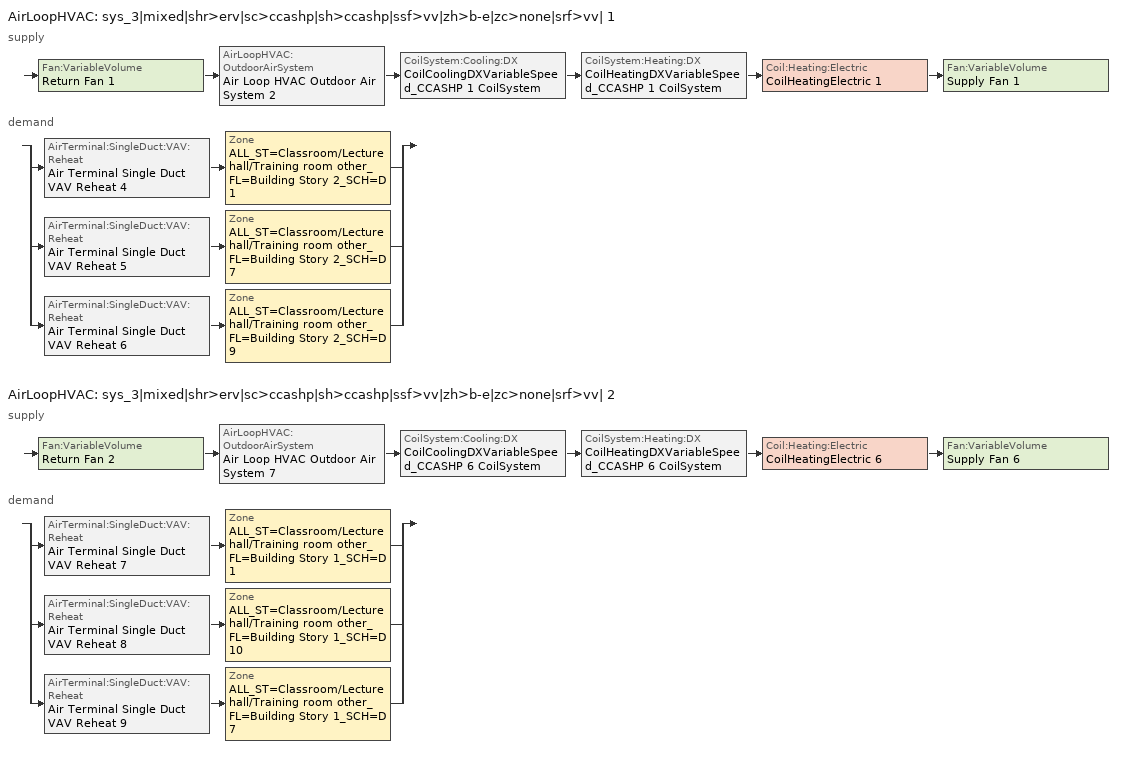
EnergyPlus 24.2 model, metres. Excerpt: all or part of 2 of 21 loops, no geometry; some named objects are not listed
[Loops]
AirLoopHVAC 'sys_3|mixed|shr>erv|sc>ccashp|sh>ccashp|ssf>vv|zh>b-e|zc>none|srf>vv| 1'
 supply: Fan:VariableVolume 'Return Fan 1' > AirLoopHVAC:OutdoorAirSystem 'Air Loop HVAC Outdoor Air System 2' > CoilSystem:Cooling:DX 'CoilCoolingDXVariableSpeed_CCASHP 1 CoilSystem' > CoilSystem:Heating:DX 'CoilHeatingDXVariableSpeed_CCASHP 1 CoilSystem' > Coil:Heating:Electric 'CoilHeatingElectric 1' > Fan:VariableVolume 'Supply Fan 1'
 demand: split
  | AirTerminal:SingleDuct:VAV:Reheat 'Air Terminal Single Duct VAV Reheat 4' > Zone 'ALL_ST=Classroom/Lecture hall/Training room other_FL=Building Story 2_SCH=D 1'
  | AirTerminal:SingleDuct:VAV:Reheat 'Air Terminal Single Duct VAV Reheat 5' > Zone 'ALL_ST=Classroom/Lecture hall/Training room other_FL=Building Story 2_SCH=D 7'
  | AirTerminal:SingleDuct:VAV:Reheat 'Air Terminal Single Duct VAV Reheat 6' > Zone 'ALL_ST=Classroom/Lecture hall/Training room other_FL=Building Story 2_SCH=D 9'
AirLoopHVAC 'sys_3|mixed|shr>erv|sc>ccashp|sh>ccashp|ssf>vv|zh>b-e|zc>none|srf>vv| 2'
 supply: Fan:VariableVolume 'Return Fan 2' > AirLoopHVAC:OutdoorAirSystem 'Air Loop HVAC Outdoor Air System 7' > CoilSystem:Cooling:DX 'CoilCoolingDXVariableSpeed_CCASHP 6 CoilSystem' > CoilSystem:Heating:DX 'CoilHeatingDXVariableSpeed_CCASHP 6 CoilSystem' > Coil:Heating:Electric 'CoilHeatingElectric 6' > Fan:VariableVolume 'Supply Fan 6'
 demand: split
  | AirTerminal:SingleDuct:VAV:Reheat 'Air Terminal Single Duct VAV Reheat 7' > Zone 'ALL_ST=Classroom/Lecture hall/Training room other_FL=Building Story 1_SCH=D 1'
  | AirTerminal:SingleDuct:VAV:Reheat 'Air Terminal Single Duct VAV Reheat 8' > Zone 'ALL_ST=Classroom/Lecture hall/Training room other_FL=Building Story 1_SCH=D 10'
  | AirTerminal:SingleDuct:VAV:Reheat 'Air Terminal Single Duct VAV Reheat 9' > Zone 'ALL_ST=Classroom/Lecture hall/Training room other_FL=Building Story 1_SCH=D 7'
[ZoneControl:Thermostat] Temperature Difference Between Cutout And Setpoint {deltaC}=0
Name | Zone or ZoneList | Control Type Schedule | Control 1
ALL_ST=Classroom/Lecture hall/Training room other_FL=Building Story 1_SCH=D 1 Thermostat | ALL_ST=Classroom/Lecture hall/Training room other_FL=Building Story 1_SCH=D 1 | ALL_ST=Classroom/Lecture hall/Training room other_FL=Building Story 1_SCH=D 1 Thermostat Schedule | Space Function Classroom/Lecture hall/Training room other Thermostat 60
ALL_ST=Classroom/Lecture hall/Training room other_FL=Building Story 1_SCH=D 10 Thermostat | ALL_ST=Classroom/Lecture hall/Training room other_FL=Building Story 1_SCH=D 10 | ALL_ST=Classroom/Lecture hall/Training room other_FL=Building Story 1_SCH=D 10 Thermostat Schedule | Space Function Classroom/Lecture hall/Training room other Thermostat 70
ALL_ST=Classroom/Lecture hall/Training room other_FL=Building Story 1_SCH=D 7 Thermostat | ALL_ST=Classroom/Lecture hall/Training room other_FL=Building Story 1_SCH=D 7 | ALL_ST=Classroom/Lecture hall/Training room other_FL=Building Story 1_SCH=D 7 Thermostat Schedule | Space Function Classroom/Lecture hall/Training room other Thermostat 67
ALL_ST=Classroom/Lecture hall/Training room other_FL=Building Story 2_SCH=D 1 Thermostat | ALL_ST=Classroom/Lecture hall/Training room other_FL=Building Story 2_SCH=D 1 | ALL_ST=Classroom/Lecture hall/Training room other_FL=Building Story 2_SCH=D 1 Thermostat Schedule | Space Function Classroom/Lecture hall/Training room other Thermostat 50
ALL_ST=Classroom/Lecture hall/Training room other_FL=Building Story 2_SCH=D 7 Thermostat | ALL_ST=Classroom/Lecture hall/Training room other_FL=Building Story 2_SCH=D 7 | ALL_ST=Classroom/Lecture hall/Training room other_FL=Building Story 2_SCH=D 7 Thermostat Schedule | Space Function Classroom/Lecture hall/Training room other Thermostat 57
ALL_ST=Classroom/Lecture hall/Training room other_FL=Building Story 2_SCH=D 9 Thermostat | ALL_ST=Classroom/Lecture hall/Training room other_FL=Building Story 2_SCH=D 9 | ALL_ST=Classroom/Lecture hall/Training room other_FL=Building Story 2_SCH=D 9 Thermostat Schedule | Space Function Classroom/Lecture hall/Training room other Thermostat 59
[ThermostatSetpoint:DualSetpoint] Heating Setpoint Temperature Schedule=NECB-D-Thermostat Setpoint-Heating; Cooling Setpoint Temperature Schedule=NECB-D-Thermostat Setpoint-Cooling
Space Function Classroom/Lecture hall/Training room other Thermostat 60; Space Function Classroom/Lecture hall/Training room other Thermostat 70; Space Function Classroom/Lecture hall/Training room other Thermostat 67; Space Function Classroom/Lecture hall/Training room other Thermostat 50; Space Function Classroom/Lecture hall/Training room other Thermostat 57; Space Function Classroom/Lecture hall/Training room other Thermostat 59
[ZoneHVAC:Baseboard:Convective:Electric] Availability Schedule=Always On Discrete; Heating Design Capacity {W}=Autosize; Efficiency=1
ZoneHVACBaseboardConvectiveElectric 10; ZoneHVACBaseboardConvectiveElectric 11; ZoneHVACBaseboardConvectiveElectric 12; ZoneHVACBaseboardConvectiveElectric 3; ZoneHVACBaseboardConvectiveElectric 4; ZoneHVACBaseboardConvectiveElectric 5
[Zone equipment]
ALL_ST=Classroom/Lecture hall/Training room other_FL=Building Story 1_SCH=D 1: Air Terminal Single Duct VAV Reheat 7, ZoneHVACBaseboardConvectiveElectric 10
ALL_ST=Classroom/Lecture hall/Training room other_FL=Building Story 1_SCH=D 10: Air Terminal Single Duct VAV Reheat 8, ZoneHVACBaseboardConvectiveElectric 11
ALL_ST=Classroom/Lecture hall/Training room other_FL=Building Story 1_SCH=D 7: Air Terminal Single Duct VAV Reheat 9, ZoneHVACBaseboardConvectiveElectric 12
ALL_ST=Classroom/Lecture hall/Training room other_FL=Building Story 2_SCH=D 1: Air Terminal Single Duct VAV Reheat 4, ZoneHVACBaseboardConvectiveElectric 3
ALL_ST=Classroom/Lecture hall/Training room other_FL=Building Story 2_SCH=D 7: Air Terminal Single Duct VAV Reheat 5, ZoneHVACBaseboardConvectiveElectric 4
ALL_ST=Classroom/Lecture hall/Training room other_FL=Building Story 2_SCH=D 9: Air Terminal Single Duct VAV Reheat 6, ZoneHVACBaseboardConvectiveElectric 5
[Sizing:Zone] Zone Cooling Design Supply Air Temperature Input Method=TemperatureDifference; Zone Cooling Design Supply Air Temperature {C}=13; Zone Cooling Design Supply Air Temperature Difference {deltaC}=11; Zone Heating Design Supply Air Temperature Input Method=TemperatureDifference; Zone Heating Design Supply Air Temperature {C}=43; Zone Heating Design Supply Air Temperature Difference {deltaC}=21; Zone Cooling Design Supply Air Humidity Ratio {kgWater/kgDryAir}=0.0085; Zone Heating Design Supply Air Humidity Ratio {kgWater/kgDryAir}=0.008; Zone Heating Sizing Factor=1.3; Zone Cooling Sizing Factor=1.1; Cooling Design Air Flow Method=DesignDay; Cooling Design Air Flow Rate {m3/s}=0; Cooling Minimum Air Flow per Zone Floor Area {m3/s-m2}=0.000762; Cooling Minimum Air Flow {m3/s}=0; Cooling Minimum Air Flow Fraction=0; Heating Design Air Flow Method=DesignDay; Heating Design Air Flow Rate {m3/s}=0; Heating Maximum Air Flow per Zone Floor Area {m3/s-m2}=0.002032; Heating Maximum Air Flow {m3/s}=0.141576; Heating Maximum Air Flow Fraction=0.3; Account for Dedicated Outdoor Air System=No; Zone Load Sizing Method=Sensible Load Only No Latent Load; Zone Latent Cooling Design Supply Air Humidity Ratio Input Method=HumidityRatioDifference; Zone Cooling Design Supply Air Humidity Ratio Difference {kgWater/kgDryAir}=0.005; Zone Latent Heating Design Supply Air Humidity Ratio Input Method=HumidityRatioDifference; Zone Humidification Design Supply Air Humidity Ratio Difference {kgWater/kgDryAir}=0.005; Type of Space Sum to Use=Coincident
Name | Design Specification Outdoor Air Object
ALL_ST=Classroom/Lecture hall/Training room other_FL=Building Story 1_SCH=D 1 | ALL_ST=Classroom/Lecture hall/Training room other_FL=Building Story 1_SCH=D 1 DSOA Space List
ALL_ST=Classroom/Lecture hall/Training room other_FL=Building Story 1_SCH=D 10 | ALL_ST=Classroom/Lecture hall/Training room other_FL=Building Story 1_SCH=D 10 DSOA Space List
ALL_ST=Classroom/Lecture hall/Training room other_FL=Building Story 1_SCH=D 7 | ALL_ST=Classroom/Lecture hall/Training room other_FL=Building Story 1_SCH=D 7 DSOA Space List
ALL_ST=Classroom/Lecture hall/Training room other_FL=Building Story 2_SCH=D 1 | ALL_ST=Classroom/Lecture hall/Training room other_FL=Building Story 2_SCH=D 1 DSOA Space List
ALL_ST=Classroom/Lecture hall/Training room other_FL=Building Story 2_SCH=D 7 | ALL_ST=Classroom/Lecture hall/Training room other_FL=Building Story 2_SCH=D 7 DSOA Space List
ALL_ST=Classroom/Lecture hall/Training room other_FL=Building Story 2_SCH=D 9 | ALL_ST=Classroom/Lecture hall/Training room other_FL=Building Story 2_SCH=D 9 DSOA Space List
[Controller:MechanicalVentilation] Demand Controlled Ventilation=No; System Outdoor Air Method=ZoneSum; Design Specification Outdoor Air Object Name 1=Space Function Classroom/Lecture hall/Training room other Ventilation; Design Specification Outdoor Air Object Name 2=Space Function Classroom/Lecture hall/Training room other Ventilation; Design Specification Outdoor Air Object Name 3=Space Function Classroom/Lecture hall/Training room other Ventilation
Name | Availability Schedule | Zone or ZoneList Name 1 | Zone or ZoneList Name 2 | Zone or ZoneList Name 3
Controller Mechanical Ventilation 7 | sys_3|mixed|shr>none|sc>ccashp|sh>ccashp|ssf>vv|zh>b-e|zc>none|srf>vv| 2 Occ Sch | ALL_ST=Classroom/Lecture hall/Training room other_FL=Building Story 1_SCH=D 1 | ALL_ST=Classroom/Lecture hall/Training room other_FL=Building Story 1_SCH=D 10 | ALL_ST=Classroom/Lecture hall/Training room other_FL=Building Story 1_SCH=D 7
Controller Mechanical Ventilation 2 | sys_3|mixed|shr>none|sc>ccashp|sh>ccashp|ssf>vv|zh>b-e|zc>none|srf>vv| 1 Occ Sch | ALL_ST=Classroom/Lecture hall/Training room other_FL=Building Story 2_SCH=D 1 | ALL_ST=Classroom/Lecture hall/Training room other_FL=Building Story 2_SCH=D 7 | ALL_ST=Classroom/Lecture hall/Training room other_FL=Building Story 2_SCH=D 9
[DesignSpecification:OutdoorAir]
Space Function Classroom/Lecture hall/Training room other Ventilation: Outdoor Air Method=Sum; Outdoor Air Flow per Person {m3/s-person}=0.018567; Outdoor Air Flow per Zone Floor Area {m3/s-m2}=0.0003048; Outdoor Air Flow per Zone {m3/s}=0; Outdoor Air Flow Air Changes per Hour {1/hr}=0
[DesignSpecification:OutdoorAir:SpaceList] Space Design Specification Outdoor Air Object Name 1=Space Function Classroom/Lecture hall/Training room other Ventilation
Name | Space Name 1
ALL_ST=Classroom/Lecture hall/Training room other_FL=Building Story 1_SCH=D 1 DSOA Space List | Corner_Class_2_Pod_1_ZN_1_FLR_1
ALL_ST=Classroom/Lecture hall/Training room other_FL=Building Story 1_SCH=D 10 DSOA Space List | Corner_Class_2_Pod_3_ZN_1_FLR_1
ALL_ST=Classroom/Lecture hall/Training room other_FL=Building Story 1_SCH=D 7 DSOA Space List | Corner_Class_2_Pod_2_ZN_1_FLR_1
ALL_ST=Classroom/Lecture hall/Training room other_FL=Building Story 2_SCH=D 1 DSOA Space List | Corner_Class_2_Pod_2_ZN_1_FLR_2
ALL_ST=Classroom/Lecture hall/Training room other_FL=Building Story 2_SCH=D 7 DSOA Space List | Corner_Class_2_Pod_1_ZN_1_FLR_2
ALL_ST=Classroom/Lecture hall/Training room other_FL=Building Story 2_SCH=D 9 DSOA Space List | Corner_Class_2_Pod_3_ZN_1_FLR_2
[AirTerminal:SingleDuct:VAV:Reheat] Availability Schedule=Always On Discrete; Maximum Air Flow Rate {m3/s}=Autosize; Zone Minimum Air Flow Input Method=Constant; Constant Minimum Air Flow Fraction=0.3; Fixed Minimum Air Flow Rate {m3/s}=0; Maximum Hot Water or Steam Flow Rate {m3/s}=Autosize; Minimum Hot Water or Steam Flow Rate {m3/s}=0; Convergence Tolerance=0.001; Damper Heating Action=Normal; Maximum Flow per Zone Floor Area During Reheat {m3/s-m2}=Autocalculate; Maximum Flow Fraction During Reheat=0.5; Maximum Reheat Air Temperature {C}=43
Name | Reheat Coil
Air Terminal Single Duct VAV Reheat 7 | Coil Heating Electric 7
Air Terminal Single Duct VAV Reheat 8 | Coil Heating Electric 8
Air Terminal Single Duct VAV Reheat 9 | Coil Heating Electric 9
Air Terminal Single Duct VAV Reheat 4 | Coil Heating Electric 4
Air Terminal Single Duct VAV Reheat 5 | Coil Heating Electric 5
Air Terminal Single Duct VAV Reheat 6 | Coil Heating Electric 6
[Coil:Heating:Electric] Availability Schedule=Always On Discrete; Efficiency=1
Name | Nominal Capacity {W}
Coil Heating Electric 7 | 6357.92
Coil Heating Electric 8 | 6371.02
Coil Heating Electric 9 | 6357.68
Coil Heating Electric 4 | 12825.9
Coil Heating Electric 5 | 12825.7
Coil Heating Electric 6 | 12831.7
CoilHeatingElectric 1; CoilHeatingElectric 6 | Autosize
[AirLoopHVAC] Design Supply Air Flow Rate {m3/s}=AutoSize; Design Return Air Flow Fraction of Supply Air Flow=1
sys_3|mixed|shr>erv|sc>ccashp|sh>ccashp|ssf>vv|zh>b-e|zc>none|srf>vv| 1; sys_3|mixed|shr>erv|sc>ccashp|sh>ccashp|ssf>vv|zh>b-e|zc>none|srf>vv| 2
[Sizing:System] Type of Load to Size On=Sensible; Design Outdoor Air Flow Rate {m3/s}=Autosize; Central Heating Maximum System Air Flow Ratio=1; Preheat Design Temperature {C}=7; Preheat Design Humidity Ratio {kgWater/kgDryAir}=0.008; Precool Design Temperature {C}=13; Precool Design Humidity Ratio {kgWater/kgDryAir}=0.008; Central Cooling Design Supply Air Temperature {C}=13; Central Heating Design Supply Air Temperature {C}=43; Type of Zone Sum to Use=NonCoincident; 100% Outdoor Air in Cooling=No; 100% Outdoor Air in Heating=No; Central Cooling Design Supply Air Humidity Ratio {kgWater/kgDryAir}=0.0085; Central Heating Design Supply Air Humidity Ratio {kgWater/kgDryAir}=0.008; Cooling Supply Air Flow Rate Method=DesignDay; Cooling Supply Air Flow Rate {m3/s}=0; Cooling Supply Air Flow Rate Per Floor Area {m3/s-m2}=0.00996765; Cooling Fraction of Autosized Cooling Supply Air Flow Rate=1; Cooling Supply Air Flow Rate Per Unit Cooling Capacity {m3/s-W}=3.94755e-05; Heating Supply Air Flow Rate Method=DesignDay; Heating Supply Air Flow Rate {m3/s}=0; Heating Supply Air Flow Rate Per Floor Area {m3/s-m2}=0.00996765; Heating Fraction of Autosized Heating Supply Air Flow Rate=1; Heating Fraction of Autosized Cooling Supply Air Flow Rate=1; Heating Supply Air Flow Rate Per Unit Heating Capacity {m3/s-W}=3.15882e-05; System Outdoor Air Method=ZoneSum; Zone Maximum Outdoor Air Fraction=1; Cooling Design Capacity Method=CoolingDesignCapacity; Cooling Design Capacity {W}=Autosize; Cooling Design Capacity Per Floor Area {W/m2}=234.7; Fraction of Autosized Cooling Design Capacity=1; Heating Design Capacity Method=HeatingDesignCapacity; Heating Design Capacity {W}=Autosize; Heating Design Capacity Per Floor Area {W/m2}=157; Fraction of Autosized Heating Design Capacity=1; Central Cooling Capacity Control Method=OnOff; Occupant Diversity=Autosize
sys_3|mixed|shr>erv|sc>ccashp|sh>ccashp|ssf>vv|zh>b-e|zc>none|srf>vv| 1; sys_3|mixed|shr>erv|sc>ccashp|sh>ccashp|ssf>vv|zh>b-e|zc>none|srf>vv| 2
[Controller:OutdoorAir] Minimum Outdoor Air Flow Rate {m3/s}=Autosize; Maximum Outdoor Air Flow Rate {m3/s}=Autosize; Economizer Control Type=DifferentialEnthalpy; Economizer Control Action Type=ModulateFlow; Lockout Type=NoLockout; Minimum Limit Type=FixedMinimum; High Humidity Control=No; High Humidity Outdoor Air Flow Ratio=1; Control High Indoor Humidity Based on Outdoor Humidity Ratio=Yes; Heat Recovery Bypass Control Type=BypassWhenOAFlowGreaterThanMinimum; Economizer Operation Staging=InterlockedWithMechanicalCooling
Name | Minimum Outdoor Air Schedule | Mechanical Ventilation Controller
Controller Outdoor Air 2 | sys_3|mixed|shr>none|sc>ccashp|sh>ccashp|ssf>vv|zh>b-e|zc>none|srf>vv| 1 Occ Sch | Controller Mechanical Ventilation 2
Controller Outdoor Air 7 | sys_3|mixed|shr>none|sc>ccashp|sh>ccashp|ssf>vv|zh>b-e|zc>none|srf>vv| 2 Occ Sch | Controller Mechanical Ventilation 7
[HeatExchanger:AirToAir:SensibleAndLatent] Availability Schedule=Always On Discrete; Nominal Supply Air Flow Rate {m3/s}=Autosize; Sensible Effectiveness at 100% Heating Air Flow=0.5; Latent Effectiveness at 100% Heating Air Flow=0.5; Sensible Effectiveness at 100% Cooling Air Flow=0.5; Latent Effectiveness at 100% Cooling Air Flow=0.5; Nominal Electric Power {W}=642.688; Supply Air Outlet Temperature Control=Yes; Heat Exchanger Type=Rotary; Frost Control Type=ExhaustOnly; Threshold Temperature {C}=-23.3; Initial Defrost Time Fraction=0.167; Rate of Defrost Time Fraction Increase {1/K}=1.44; Economizer Lockout=Yes
Name | Sensible Effectiveness of Heating Air Flow Curve | Latent Effectiveness of Heating Air Flow Curve | Sensible Effectiveness of Cooling Air Flow Curve | Latent Effectiveness of Cooling Air Flow Curve
sys_3|mixed|shr>none|sc>ccashp|sh>ccashp|ssf>vv|zh>b-e|zc>none|srf>vv| 1 ERV | sys_3|mixed|shr>none|sc>ccashp|sh>ccashp|ssf>vv|zh>b-e|zc>none|srf>vv| 1 ERV_SensHeatEff 1 | sys_3|mixed|shr>none|sc>ccashp|sh>ccashp|ssf>vv|zh>b-e|zc>none|srf>vv| 1 ERV_LatHeatEff 1 | sys_3|mixed|shr>none|sc>ccashp|sh>ccashp|ssf>vv|zh>b-e|zc>none|srf>vv| 1 ERV_SensCoolEff 1 | sys_3|mixed|shr>none|sc>ccashp|sh>ccashp|ssf>vv|zh>b-e|zc>none|srf>vv| 1 ERV_LatCoolEff 1
sys_3|mixed|shr>none|sc>ccashp|sh>ccashp|ssf>vv|zh>b-e|zc>none|srf>vv| 2 ERV | sys_3|mixed|shr>none|sc>ccashp|sh>ccashp|ssf>vv|zh>b-e|zc>none|srf>vv| 2 ERV_SensHeatEff 1 | sys_3|mixed|shr>none|sc>ccashp|sh>ccashp|ssf>vv|zh>b-e|zc>none|srf>vv| 2 ERV_LatHeatEff 1 | sys_3|mixed|shr>none|sc>ccashp|sh>ccashp|ssf>vv|zh>b-e|zc>none|srf>vv| 2 ERV_SensCoolEff 1 | sys_3|mixed|shr>none|sc>ccashp|sh>ccashp|ssf>vv|zh>b-e|zc>none|srf>vv| 2 ERV_LatCoolEff 1
[SetpointManager:OutdoorAirPretreat] Control Variable=Temperature; Minimum Setpoint Temperature {C}=-99; Maximum Setpoint Temperature {C}=99; Minimum Setpoint Humidity Ratio {kgWater/kgDryAir}=1e-05; Maximum Setpoint Humidity Ratio {kgWater/kgDryAir}=1
Name | Setpoint Node or NodeList
Setpoint Manager Outdoor Air Pretreat 12 | sys_3|mixed|shr>none|sc>ccashp|sh>ccashp|ssf>vv|zh>b-e|zc>none|srf>vv| 1 ERV Primary Outlet Air Node
Setpoint Manager Outdoor Air Pretreat 13 | sys_3|mixed|shr>none|sc>ccashp|sh>ccashp|ssf>vv|zh>b-e|zc>none|srf>vv| 2 ERV Primary Outlet Air Node
[SetpointManager:MixedAir] Control Variable=Temperature
Name | Setpoint Node or NodeList
Return Fan 1 Outlet Air Node OS Default SPM | Return Fan 1 Outlet Air Node
sys_3|mixed|shr>erv|sc>ccashp|sh>ccashp|ssf>vv|zh>b-e|zc>none|srf>vv| 1 Mixed Air Node OS Default SPM | sys_3|mixed|shr>erv|sc>ccashp|sh>ccashp|ssf>vv|zh>b-e|zc>none|srf>vv| 1 Mixed Air Node
CoilCoolingDXVariableSpeed_CCASHP 1 Outlet Air Node OS Default SPM | CoilCoolingDXVariableSpeed_CCASHP 1 Outlet Air Node
CoilHeatingDXVariableSpeed_CCASHP 1 Outlet Air Node OS Default SPM | CoilHeatingDXVariableSpeed_CCASHP 1 Outlet Air Node
Return Fan 2 Outlet Air Node OS Default SPM | Return Fan 2 Outlet Air Node
sys_3|mixed|shr>erv|sc>ccashp|sh>ccashp|ssf>vv|zh>b-e|zc>none|srf>vv| 2 Mixed Air Node OS Default SPM | sys_3|mixed|shr>erv|sc>ccashp|sh>ccashp|ssf>vv|zh>b-e|zc>none|srf>vv| 2 Mixed Air Node
CoilCoolingDXVariableSpeed_CCASHP 6 Outlet Air Node OS Default SPM | CoilCoolingDXVariableSpeed_CCASHP 6 Outlet Air Node
CoilHeatingDXVariableSpeed_CCASHP 6 Outlet Air Node OS Default SPM | CoilHeatingDXVariableSpeed_CCASHP 6 Outlet Air Node
[CoilSystem:Cooling:DX]
Name | Cooling Coil
CoilCoolingDXVariableSpeed_CCASHP 1 CoilSystem | CoilCoolingDXVariableSpeed_CCASHP 1
CoilCoolingDXVariableSpeed_CCASHP 6 CoilSystem | CoilCoolingDXVariableSpeed_CCASHP 6
[Coil:Cooling:DX:VariableSpeed] Number of Speeds=1; Nominal Speed Level=1; Rated Air Flow Rate At Selected Nominal Speed Level {m3/s}=AutoSize; Nominal Time for Condensate to Begin Leaving the Coil {s}=0; Initial Moisture Evaporation Rate Divided by Steady-State AC Latent Capacity=0; Maximum Cycling Rate {cycles/hr}=2.5; Latent Capacity Time Constant {s}=60; Fan Delay Time {s}=60; Energy Part Load Fraction Curve=Mitsubishi Hyper Heating VRF Outdoor Unit CPLFFPLR curve; Condenser Type=AirCooled; Evaporative Condenser Pump Rated Power Consumption {W}=0; Crankcase Heater Capacity {W}=1e-06; Maximum Outdoor Dry-Bulb Temperature for Crankcase Heater Operation {C}=10; Minimum Outdoor Dry-Bulb Temperature for Compressor Operation {C}=-25; Basin Heater Capacity {W/K}=0; Basin Heater Setpoint Temperature {C}=2; Speed Reference Unit Gross Rated Total Cooling Capacity 1 {W}=8914.19; Speed Reference Unit Gross Rated Sensible Heat Ratio 1=0.79; Speed Reference Unit Rated Air Flow Rate 1 {m3/s}=0.944; Speed Rated Evaporator Fan Power Per Volume Flow Rate 2017 1 {W/(m3/s)}=773.3; Speed Rated Evaporator Fan Power Per Volume Flow Rate 2023 1 {W/(m3/s)}=934.4; Speed Total Cooling Capacity Function of Temperature Curve Name 1=Mitsubishi Hyper Heating VRF Outdoor Unit CCAPFT curve; Speed Total Cooling Capacity Function of Air Flow Fraction Curve Name 1=Mitsubishi Hyper Heating VRF Outdoor Unit CCAPFFF curve; Speed Energy Input Ratio Function of Temperature Curve Name 1=Mitsubishi Hyper Heating VRF Outdoor Unit CEIRFT curve; Speed Energy Input Ratio Function of Air Flow Fraction Curve Name 1=Mitsubishi Hyper Heating VRF Outdoor Unit CEIRFFF curve
Name | Gross Rated Total Cooling Capacity At Selected Nominal Speed Level {W} | Speed Reference Unit Gross Rated Cooling COP 1 {W/W}
CoilCoolingDXVariableSpeed_CCASHP 1 | 62042.8 | 3.76
CoilCoolingDXVariableSpeed_CCASHP 6 | 41910.2 | 4.28
[CoilSystem:Heating:DX]
Name | Heating Coil
CoilHeatingDXVariableSpeed_CCASHP 1 CoilSystem | CoilHeatingDXVariableSpeed_CCASHP 1
CoilHeatingDXVariableSpeed_CCASHP 6 CoilSystem | CoilHeatingDXVariableSpeed_CCASHP 6
[Coil:Heating:DX:VariableSpeed] Number of Speeds=1; Nominal Speed Level=1; Rated Air Flow Rate At Selected Nominal Speed Level {m3/s}=AutoSize; Energy Part Load Fraction Curve=Mitsubishi Hyper Heating VRF Outdoor Unit HPLFFPLR curve; Defrost Energy Input Ratio Function of Temperature Curve=Mitsubishi Hyper Heating VRF Outdoor Unit Defrost HEIRFT curve; Minimum Outdoor Dry-Bulb Temperature for Compressor Operation {C}=-25; Maximum Outdoor Dry-Bulb Temperature for Defrost Operation {C}=5; Crankcase Heater Capacity {W}=1e-06; Maximum Outdoor Dry-Bulb Temperature for Crankcase Heater Operation {C}=10; Defrost Strategy=ReverseCycle; Defrost Control=OnDemand; Defrost Time Period Fraction=0.166667; Resistive Defrost Heater Capacity {W}=AutoSize; Speed Reference Unit Gross Rated Heating Capacity 1 {W}=9124.85; Speed Reference Unit Rated Air Flow Rate 1 {m3/s}=0.653; Speed Rated Supply Air Fan Power Per Volume Flow Rate 2017 1 {W/(m3/s)}=773.3; Speed Rated Supply Air Fan Power Per Volume Flow Rate 2023 1 {W/(m3/s)}=934.4; Speed Heating Capacity Function of Temperature Curve Name 1=Mitsubishi Hyper Heating VRF Outdoor Unit HCAPFT curve; Speed Total  Heating Capacity Function of Air Flow Fraction Curve Name 1=Mitsubishi Hyper Heating VRF Outdoor Unit HCAPFFF curve; Speed Energy Input Ratio Function of Temperature Curve Name 1=Mitsubishi Hyper Heating VRF Outdoor Unit HEIRFT curve; Speed Energy Input Ratio Function of Air Flow Fraction Curve Name 1=Mitsubishi Hyper Heating VRF Outdoor Unit HEIRFFF curve
Name | Rated Heating Capacity At Selected Nominal Speed Level {W} | Speed Reference Unit Gross Rated Heating COP 1 {W/W}
CoilHeatingDXVariableSpeed_CCASHP 1 | 62042.8 | 4.24213
CoilHeatingDXVariableSpeed_CCASHP 6 | 41910.2 | 4.59262
[Fan:VariableVolume] Maximum Flow Rate {m3/s}=AutoSize; Fan Power Minimum Flow Rate Input Method=Fraction; Fan Power Minimum Flow Fraction=0.68; Fan Power Minimum Air Flow Rate {m3/s}=0; Motor In Airstream Fraction=1; Fan Power Coefficient 1=-2.4176; Fan Power Coefficient 2=9.5874; Fan Power Coefficient 3=-11.559; Fan Power Coefficient 4=5.4009; Fan Power Coefficient 5=0
Name | Availability Schedule | Fan Total Efficiency | Pressure Rise {Pa} | Motor Efficiency
Return Fan 1 | sys_3|mixed|shr>none|sc>ccashp|sh>ccashp|ssf>vv|zh>b-e|zc>none|srf>vv| 1 Occ Sch | 0.299975 | 250 | 0.4615
Supply Fan 1 | sys_3|mixed|shr>none|sc>ccashp|sh>ccashp|ssf>vv|zh>b-e|zc>none|srf>vv| 1 Occ Sch | 0.549965 | 1000 | 0.8461
Return Fan 2 | sys_3|mixed|shr>none|sc>ccashp|sh>ccashp|ssf>vv|zh>b-e|zc>none|srf>vv| 2 Occ Sch | 0.299975 | 250 | 0.4615
Supply Fan 6 | sys_3|mixed|shr>none|sc>ccashp|sh>ccashp|ssf>vv|zh>b-e|zc>none|srf>vv| 2 Occ Sch | 0.549965 | 1000 | 0.8461
[SetpointManager:Warmest] Control Variable=Temperature; Minimum Setpoint Temperature {C}=13; Maximum Setpoint Temperature {C}=22; Strategy=MaximumTemperature
Name | HVAC Air Loop | Setpoint Node or NodeList
Setpoint Manager Warmest 2 | sys_3|mixed|shr>erv|sc>ccashp|sh>ccashp|ssf>vv|zh>b-e|zc>none|srf>vv| 1 | sys_3|mixed|shr>erv|sc>ccashp|sh>ccashp|ssf>vv|zh>b-e|zc>none|srf>vv| 1 Supply Outlet Node
Setpoint Manager Warmest 3 | sys_3|mixed|shr>erv|sc>ccashp|sh>ccashp|ssf>vv|zh>b-e|zc>none|srf>vv| 2 | sys_3|mixed|shr>erv|sc>ccashp|sh>ccashp|ssf>vv|zh>b-e|zc>none|srf>vv| 2 Supply Outlet Node
[Schedule:Day:Interval]
NECB-D-Thermostat Setpoint-Heating Sun|Hol Day; NECB-D-Thermostat Setpoint-Heating Sat Day: No, 24:00, 18
NECB-D-Thermostat Setpoint-Heating Default|Wkdy Day; NECB-D-Thermostat Setpoint-Heating Default: No, 07:00, 18, 08:00, 20, 23:00, 22, 24:00, 18
NECB-D-Thermostat Setpoint-Cooling Sun|Hol Day; NECB-D-Thermostat Setpoint-Cooling Sat Day: No, 24:00, 35
NECB-D-Thermostat Setpoint-Cooling Default|Wkdy Day; NECB-D-Thermostat Setpoint-Cooling Default: No, 07:00, 35, 23:00, 24, 24:00, 35
Schedule Day 30; Schedule Day 29; Schedule Day 28; Schedule Day 27: No, 24:00, 0
sys_3|mixed|shr>none|sc>ccashp|sh>ccashp|ssf>vv|zh>b-e|zc>none|srf>vv| 2 Occ Sch Default; sys_3|mixed|shr>none|sc>ccashp|sh>ccashp|ssf>vv|zh>b-e|zc>none|srf>vv| 1 Occ Sch Default: No, 09:00, 0, 18:00, 1, 19:00, 0, 22:00, 1, 24:00, 0
sys_3|mixed|shr>none|sc>ccashp|sh>ccashp|ssf>vv|zh>b-e|zc>none|srf>vv| 2 Occ Sch Summer Design Day; sys_3|mixed|shr>none|sc>ccashp|sh>ccashp|ssf>vv|zh>b-e|zc>none|srf>vv| 2 Occ Sch Winter Design Day; sys_3|mixed|shr>none|sc>ccashp|sh>ccashp|ssf>vv|zh>b-e|zc>none|srf>vv| 1 Occ Sch Summer Design Day; sys_3|mixed|shr>none|sc>ccashp|sh>ccashp|ssf>vv|zh>b-e|zc>none|srf>vv| 1 Occ Sch Winter Design Day: No, 24:00, 1
[Schedule:Week:Daily]
NECB-D-Thermostat Setpoint-Heating Week Rule - Jan1-Dec31: NECB-D-Thermostat Setpoint-Heating Sun|Hol Day, NECB-D-Thermostat Setpoint-Heating Default|Wkdy Day, NECB-D-Thermostat Setpoint-Heating Default|Wkdy Day, NECB-D-Thermostat Setpoint-Heating Default|Wkdy Day, NECB-D-Thermostat Setpoint-Heating Default|Wkdy Day, NECB-D-Thermostat Setpoint-Heating Default|Wkdy Day, NECB-D-Thermostat Setpoint-Heating Sat Day, NECB-D-Thermostat Setpoint-Heating Default, NECB-D-Thermostat Setpoint-Heating Default, NECB-D-Thermostat Setpoint-Heating Default, NECB-D-Thermostat Setpoint-Heating Default, NECB-D-Thermostat Setpoint-Heating Default
NECB-D-Thermostat Setpoint-Cooling Week Rule - Jan1-Dec31: NECB-D-Thermostat Setpoint-Cooling Sun|Hol Day, NECB-D-Thermostat Setpoint-Cooling Default|Wkdy Day, NECB-D-Thermostat Setpoint-Cooling Default|Wkdy Day, NECB-D-Thermostat Setpoint-Cooling Default|Wkdy Day, NECB-D-Thermostat Setpoint-Cooling Default|Wkdy Day, NECB-D-Thermostat Setpoint-Cooling Default|Wkdy Day, NECB-D-Thermostat Setpoint-Cooling Sat Day, NECB-D-Thermostat Setpoint-Cooling Default, NECB-D-Thermostat Setpoint-Cooling Default, NECB-D-Thermostat Setpoint-Cooling Default, NECB-D-Thermostat Setpoint-Cooling Default, NECB-D-Thermostat Setpoint-Cooling Default
sys_3|mixed|shr>none|sc>ccashp|sh>ccashp|ssf>vv|zh>b-e|zc>none|srf>vv| 2 Occ Sch Week Rule - Jan1-Dec31: Schedule Day 30, sys_3|mixed|shr>none|sc>ccashp|sh>ccashp|ssf>vv|zh>b-e|zc>none|srf>vv| 2 Occ Sch Default, sys_3|mixed|shr>none|sc>ccashp|sh>ccashp|ssf>vv|zh>b-e|zc>none|srf>vv| 2 Occ Sch Default, sys_3|mixed|shr>none|sc>ccashp|sh>ccashp|ssf>vv|zh>b-e|zc>none|srf>vv| 2 Occ Sch Default, sys_3|mixed|shr>none|sc>ccashp|sh>ccashp|ssf>vv|zh>b-e|zc>none|srf>vv| 2 Occ Sch Default, sys_3|mixed|shr>none|sc>ccashp|sh>ccashp|ssf>vv|zh>b-e|zc>none|srf>vv| 2 Occ Sch Default, Schedule Day 29, sys_3|mixed|shr>none|sc>ccashp|sh>ccashp|ssf>vv|zh>b-e|zc>none|srf>vv| 2 Occ Sch Default, sys_3|mixed|shr>none|sc>ccashp|sh>ccashp|ssf>vv|zh>b-e|zc>none|srf>vv| 2 Occ Sch Summer Design Day, sys_3|mixed|shr>none|sc>ccashp|sh>ccashp|ssf>vv|zh>b-e|zc>none|srf>vv| 2 Occ Sch Winter Design Day, sys_3|mixed|shr>none|sc>ccashp|sh>ccashp|ssf>vv|zh>b-e|zc>none|srf>vv| 2 Occ Sch Default, sys_3|mixed|shr>none|sc>ccashp|sh>ccashp|ssf>vv|zh>b-e|zc>none|srf>vv| 2 Occ Sch Default
sys_3|mixed|shr>none|sc>ccashp|sh>ccashp|ssf>vv|zh>b-e|zc>none|srf>vv| 1 Occ Sch Week Rule - Jan1-Dec31: Schedule Day 28, sys_3|mixed|shr>none|sc>ccashp|sh>ccashp|ssf>vv|zh>b-e|zc>none|srf>vv| 1 Occ Sch Default, sys_3|mixed|shr>none|sc>ccashp|sh>ccashp|ssf>vv|zh>b-e|zc>none|srf>vv| 1 Occ Sch Default, sys_3|mixed|shr>none|sc>ccashp|sh>ccashp|ssf>vv|zh>b-e|zc>none|srf>vv| 1 Occ Sch Default, sys_3|mixed|shr>none|sc>ccashp|sh>ccashp|ssf>vv|zh>b-e|zc>none|srf>vv| 1 Occ Sch Default, sys_3|mixed|shr>none|sc>ccashp|sh>ccashp|ssf>vv|zh>b-e|zc>none|srf>vv| 1 Occ Sch Default, Schedule Day 27, sys_3|mixed|shr>none|sc>ccashp|sh>ccashp|ssf>vv|zh>b-e|zc>none|srf>vv| 1 Occ Sch Default, sys_3|mixed|shr>none|sc>ccashp|sh>ccashp|ssf>vv|zh>b-e|zc>none|srf>vv| 1 Occ Sch Summer Design Day, sys_3|mixed|shr>none|sc>ccashp|sh>ccashp|ssf>vv|zh>b-e|zc>none|srf>vv| 1 Occ Sch Winter Design Day, sys_3|mixed|shr>none|sc>ccashp|sh>ccashp|ssf>vv|zh>b-e|zc>none|srf>vv| 1 Occ Sch Default, sys_3|mixed|shr>none|sc>ccashp|sh>ccashp|ssf>vv|zh>b-e|zc>none|srf>vv| 1 Occ Sch Default
[Schedule:Year]
NECB-D-Thermostat Setpoint-Heating: NECB-D-Thermostat Setpoint-Heating Week Rule - Jan1-Dec31, 1, 1, 12, 31
NECB-D-Thermostat Setpoint-Cooling: NECB-D-Thermostat Setpoint-Cooling Week Rule - Jan1-Dec31, 1, 1, 12, 31
sys_3|mixed|shr>none|sc>ccashp|sh>ccashp|ssf>vv|zh>b-e|zc>none|srf>vv| 2 Occ Sch: sys_3|mixed|shr>none|sc>ccashp|sh>ccashp|ssf>vv|zh>b-e|zc>none|srf>vv| 2 Occ Sch Week Rule - Jan1-Dec31, 1, 1, 12, 31
sys_3|mixed|shr>none|sc>ccashp|sh>ccashp|ssf>vv|zh>b-e|zc>none|srf>vv| 1 Occ Sch: sys_3|mixed|shr>none|sc>ccashp|sh>ccashp|ssf>vv|zh>b-e|zc>none|srf>vv| 1 Occ Sch Week Rule - Jan1-Dec31, 1, 1, 12, 31
[Schedule:Compact]
ALL_ST=Classroom/Lecture hall/Training room other_FL=Building Story 1_SCH=D 1 Thermostat Schedule; ALL_ST=Classroom/Lecture hall/Training room other_FL=Building Story 1_SCH=D 10 Thermostat Schedule; ALL_ST=Classroom/Lecture hall/Training room other_FL=Building Story 1_SCH=D 7 Thermostat Schedule; ALL_ST=Classroom/Lecture hall/Training room other_FL=Building Story 2_SCH=D 1 Thermostat Schedule; ALL_ST=Classroom/Lecture hall/Training room other_FL=Building Story 2_SCH=D 7 Thermostat Schedule; ALL_ST=Classroom/Lecture hall/Training room other_FL=Building Story 2_SCH=D 9 Thermostat Schedule: Through: 12/31, For: AllDays, Until: 24:00, 4
[Schedule:Constant]
Always On Discrete: Hourly Value=1
[Table:Lookup]
Mitsubishi Hyper Heating VRF Outdoor Unit CPLFFPLR curve: Mitsubishi Hyper Heating VRF Outdoor Unit CPLFFPLR curve Independent Variable List, None, 1, Dimensionless, 0, 0, 0, 0, 0, 0, 0, 0, 0, 0
Mitsubishi Hyper Heating VRF Outdoor Unit HPLFFPLR curve: Mitsubishi Hyper Heating VRF Outdoor Unit HPLFFPLR curve Independent Variable List, None, 1, Dimensionless, 0, 0, 0, 0, 0, 0, 0, 0, 0
Mitsubishi Hyper Heating VRF Outdoor Unit Defrost HEIRFT curve: Mitsubishi Hyper Heating VRF Outdoor Unit Defrost HEIRFT curve Independent Variable List, None, 1, Dimensionless, 1, 1, 1, 1, 1, 1, 1, 1, 1, 1, 1, 1, 1, 1, 1, 1, 1, 1, 1, 1, 1, 1
sys_3|mixed|shr>none|sc>ccashp|sh>ccashp|ssf>vv|zh>b-e|zc>none|srf>vv| 1 ERV_SensHeatEff 1: sys_3|mixed|shr>none|sc>ccashp|sh>ccashp|ssf>vv|zh>b-e|zc>none|srf>vv| 1 ERV_SensHeatEff 1 Independent Variable List, DivisorOnly, 0.5, 0, 10, Dimensionless, 0.5, 0.5
sys_3|mixed|shr>none|sc>ccashp|sh>ccashp|ssf>vv|zh>b-e|zc>none|srf>vv| 1 ERV_LatHeatEff 1: sys_3|mixed|shr>none|sc>ccashp|sh>ccashp|ssf>vv|zh>b-e|zc>none|srf>vv| 1 ERV_LatHeatEff 1 Independent Variable List, DivisorOnly, 0.5, 0, 10, Dimensionless, 0.5, 0.5
sys_3|mixed|shr>none|sc>ccashp|sh>ccashp|ssf>vv|zh>b-e|zc>none|srf>vv| 1 ERV_SensCoolEff 1: sys_3|mixed|shr>none|sc>ccashp|sh>ccashp|ssf>vv|zh>b-e|zc>none|srf>vv| 1 ERV_SensCoolEff 1 Independent Variable List, DivisorOnly, 0.5, 0, 10, Dimensionless, 0.5, 0.5
sys_3|mixed|shr>none|sc>ccashp|sh>ccashp|ssf>vv|zh>b-e|zc>none|srf>vv| 1 ERV_LatCoolEff 1: sys_3|mixed|shr>none|sc>ccashp|sh>ccashp|ssf>vv|zh>b-e|zc>none|srf>vv| 1 ERV_LatCoolEff 1 Independent Variable List, DivisorOnly, 0.5, 0, 10, Dimensionless, 0.5, 0.5
sys_3|mixed|shr>none|sc>ccashp|sh>ccashp|ssf>vv|zh>b-e|zc>none|srf>vv| 2 ERV_SensHeatEff 1: sys_3|mixed|shr>none|sc>ccashp|sh>ccashp|ssf>vv|zh>b-e|zc>none|srf>vv| 2 ERV_SensHeatEff 1 Independent Variable List, DivisorOnly, 0.5, 0, 10, Dimensionless, 0.5, 0.5
sys_3|mixed|shr>none|sc>ccashp|sh>ccashp|ssf>vv|zh>b-e|zc>none|srf>vv| 2 ERV_LatHeatEff 1: sys_3|mixed|shr>none|sc>ccashp|sh>ccashp|ssf>vv|zh>b-e|zc>none|srf>vv| 2 ERV_LatHeatEff 1 Independent Variable List, DivisorOnly, 0.5, 0, 10, Dimensionless, 0.5, 0.5
sys_3|mixed|shr>none|sc>ccashp|sh>ccashp|ssf>vv|zh>b-e|zc>none|srf>vv| 2 ERV_SensCoolEff 1: sys_3|mixed|shr>none|sc>ccashp|sh>ccashp|ssf>vv|zh>b-e|zc>none|srf>vv| 2 ERV_SensCoolEff 1 Independent Variable List, DivisorOnly, 0.5, 0, 10, Dimensionless, 0.5, 0.5
sys_3|mixed|shr>none|sc>ccashp|sh>ccashp|ssf>vv|zh>b-e|zc>none|srf>vv| 2 ERV_LatCoolEff 1: sys_3|mixed|shr>none|sc>ccashp|sh>ccashp|ssf>vv|zh>b-e|zc>none|srf>vv| 2 ERV_LatCoolEff 1 Independent Variable List, DivisorOnly, 0.5, 0, 10, Dimensionless, 0.5, 0.5
[Table:IndependentVariableList]
Mitsubishi Hyper Heating VRF Outdoor Unit CPLFFPLR curve Independent Variable List: Mitsubishi Hyper Heating VRF Outdoor Unit CPLFFPLR curve_ind_1
Mitsubishi Hyper Heating VRF Outdoor Unit HPLFFPLR curve Independent Variable List: Mitsubishi Hyper Heating VRF Outdoor Unit HPLFFPLR curve_ind_1
Mitsubishi Hyper Heating VRF Outdoor Unit Defrost HEIRFT curve Independent Variable List: Mitsubishi Hyper Heating VRF Outdoor Unit Defrost HEIRFT curve_ind_1, Mitsubishi Hyper Heating VRF Outdoor Unit Defrost HEIRFT curve_ind_2
sys_3|mixed|shr>none|sc>ccashp|sh>ccashp|ssf>vv|zh>b-e|zc>none|srf>vv| 1 ERV_SensHeatEff 1 Independent Variable List: sys_3|mixed|shr>none|sc>ccashp|sh>ccashp|ssf>vv|zh>b-e|zc>none|srf>vv| 1 ERV_SensibleHeating_IndependentVariable
sys_3|mixed|shr>none|sc>ccashp|sh>ccashp|ssf>vv|zh>b-e|zc>none|srf>vv| 1 ERV_LatHeatEff 1 Independent Variable List: sys_3|mixed|shr>none|sc>ccashp|sh>ccashp|ssf>vv|zh>b-e|zc>none|srf>vv| 1 ERV_LatentHeating_IndependentVariable
sys_3|mixed|shr>none|sc>ccashp|sh>ccashp|ssf>vv|zh>b-e|zc>none|srf>vv| 1 ERV_SensCoolEff 1 Independent Variable List: sys_3|mixed|shr>none|sc>ccashp|sh>ccashp|ssf>vv|zh>b-e|zc>none|srf>vv| 1 ERV_SensibleCooling_IndependentVariable
sys_3|mixed|shr>none|sc>ccashp|sh>ccashp|ssf>vv|zh>b-e|zc>none|srf>vv| 1 ERV_LatCoolEff 1 Independent Variable List: sys_3|mixed|shr>none|sc>ccashp|sh>ccashp|ssf>vv|zh>b-e|zc>none|srf>vv| 1 ERV_LatentCooling_IndependentVariable
sys_3|mixed|shr>none|sc>ccashp|sh>ccashp|ssf>vv|zh>b-e|zc>none|srf>vv| 2 ERV_SensHeatEff 1 Independent Variable List: sys_3|mixed|shr>none|sc>ccashp|sh>ccashp|ssf>vv|zh>b-e|zc>none|srf>vv| 2 ERV_SensibleHeating_IndependentVariable
sys_3|mixed|shr>none|sc>ccashp|sh>ccashp|ssf>vv|zh>b-e|zc>none|srf>vv| 2 ERV_LatHeatEff 1 Independent Variable List: sys_3|mixed|shr>none|sc>ccashp|sh>ccashp|ssf>vv|zh>b-e|zc>none|srf>vv| 2 ERV_LatentHeating_IndependentVariable
sys_3|mixed|shr>none|sc>ccashp|sh>ccashp|ssf>vv|zh>b-e|zc>none|srf>vv| 2 ERV_SensCoolEff 1 Independent Variable List: sys_3|mixed|shr>none|sc>ccashp|sh>ccashp|ssf>vv|zh>b-e|zc>none|srf>vv| 2 ERV_SensibleCooling_IndependentVariable
sys_3|mixed|shr>none|sc>ccashp|sh>ccashp|ssf>vv|zh>b-e|zc>none|srf>vv| 2 ERV_LatCoolEff 1 Independent Variable List: sys_3|mixed|shr>none|sc>ccashp|sh>ccashp|ssf>vv|zh>b-e|zc>none|srf>vv| 2 ERV_LatentCooling_IndependentVariable
[Table:IndependentVariable]
Mitsubishi Hyper Heating VRF Outdoor Unit CPLFFPLR curve_ind_1: Linear, Constant, 0, 1, Dimensionless, 0.1, 0.2, 0.3, 0.4, 0.5, 0.556, 0.694, 0.833, 0.972, 1
Mitsubishi Hyper Heating VRF Outdoor Unit HPLFFPLR curve_ind_1: Linear, Constant, 0, 1, Dimensionless, 0.1, 0.2, 0.3, 0.4, 0.5, 0.555, 0.694, 0.833, 1
Mitsubishi Hyper Heating VRF Outdoor Unit Defrost HEIRFT curve_ind_1: Linear, Constant, 15, 27.2, Temperature, 15, 27.2
Mitsubishi Hyper Heating VRF Outdoor Unit Defrost HEIRFT curve_ind_2: Linear, Constant, -25, 6, Temperature, -25, -10, -8, -6, -4, -2, 0, 1, 2, 4, 6
sys_3|mixed|shr>none|sc>ccashp|sh>ccashp|ssf>vv|zh>b-e|zc>none|srf>vv| 1 ERV_SensibleHeating_IndependentVariable; sys_3|mixed|shr>none|sc>ccashp|sh>ccashp|ssf>vv|zh>b-e|zc>none|srf>vv| 1 ERV_LatentHeating_IndependentVariable; sys_3|mixed|shr>none|sc>ccashp|sh>ccashp|ssf>vv|zh>b-e|zc>none|srf>vv| 1 ERV_SensibleCooling_IndependentVariable; sys_3|mixed|shr>none|sc>ccashp|sh>ccashp|ssf>vv|zh>b-e|zc>none|srf>vv| 1 ERV_LatentCooling_IndependentVariable; sys_3|mixed|shr>none|sc>ccashp|sh>ccashp|ssf>vv|zh>b-e|zc>none|srf>vv| 2 ERV_SensibleHeating_IndependentVariable; sys_3|mixed|shr>none|sc>ccashp|sh>ccashp|ssf>vv|zh>b-e|zc>none|srf>vv| 2 ERV_LatentHeating_IndependentVariable; sys_3|mixed|shr>none|sc>ccashp|sh>ccashp|ssf>vv|zh>b-e|zc>none|srf>vv| 2 ERV_SensibleCooling_IndependentVariable; sys_3|mixed|shr>none|sc>ccashp|sh>ccashp|ssf>vv|zh>b-e|zc>none|srf>vv| 2 ERV_LatentCooling_IndependentVariable: Linear, Linear, 0, 10, Dimensionless, 0.75, 1
[Curve:Biquadratic] Minimum Value of x {BasedOnField A2}=15
Name | Coefficient1 Constant | Coefficient2 x | Coefficient3 x**2 | Coefficient4 y | Coefficient5 y**2 | Coefficient6 x*y | Maximum Value of x {BasedOnField A2} | Minimum Value of y {BasedOnField A3} | Maximum Value of y {BasedOnField A3}
Mitsubishi Hyper Heating VRF Outdoor Unit CCAPFT curve | 0.041806 | 0.0640406 | -0.000556932 | 0.00840778 | -0.00010814 | -0.000333479 | 24 | -5 | 43
Mitsubishi Hyper Heating VRF Outdoor Unit CEIRFT curve | 1.51115 | -0.0599811 | 0.000969596 | -0.00845921 | 0.000389855 | 0.000125837 | 24 | -5 | 43
Mitsubishi Hyper Heating VRF Outdoor Unit HCAPFT curve | 1.04243 | 0.0320234 | -0.00158028 | 0.0255781 | -0.000168303 | -0.00103771 | 27.2 | -25 | 15
Mitsubishi Hyper Heating VRF Outdoor Unit HEIRFT curve | 1.2246 | 0.0053626 | -0.000269902 | -0.0415824 | 0.000500483 | 0.000352842 | 27.2 | -25 | 15
[Curve:Quadratic] Coefficient3 x**2=0
Name | Coefficient1 Constant | Coefficient2 x | Minimum Value of x {BasedOnField A2} | Maximum Value of x {BasedOnField A2}
Mitsubishi Hyper Heating VRF Outdoor Unit CCAPFFF curve; Mitsubishi Hyper Heating VRF Outdoor Unit HCAPFFF curve | 0.8 | 0.2 | 0.5 | 1.5
Mitsubishi Hyper Heating VRF Outdoor Unit CEIRFFF curve; Mitsubishi Hyper Heating VRF Outdoor Unit HEIRFFF curve | 1 | 0 | 0 | 1
